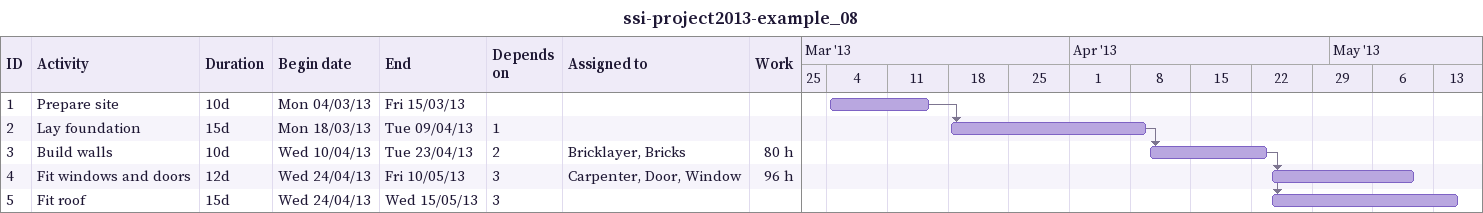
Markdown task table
ssi-project2013-example_08

| ID | Task | Duration | Start | Finish | Predecessors | Resources | Work (h) |
|---|---|---|---|---|---|---|---|
| 1 | Prepare site | 10d | 2013-03-04 | 2013-03-15 |  |  |  |
| 2 | Lay foundation | 15d | 2013-03-18 | 2013-04-09 | 1 |  |  |
| 3 | Build walls | 10d | 2013-04-10 | 2013-04-23 | 2 | Bricklayer, Bricks | 80 |
| 4 | Fit windows and doors | 12d | 2013-04-24 | 2013-05-10 | 3 | Carpenter, Door, Window | 96 |
| 5 | Fit roof | 15d | 2013-04-24 | 2013-05-15 | 3 |  |  |
